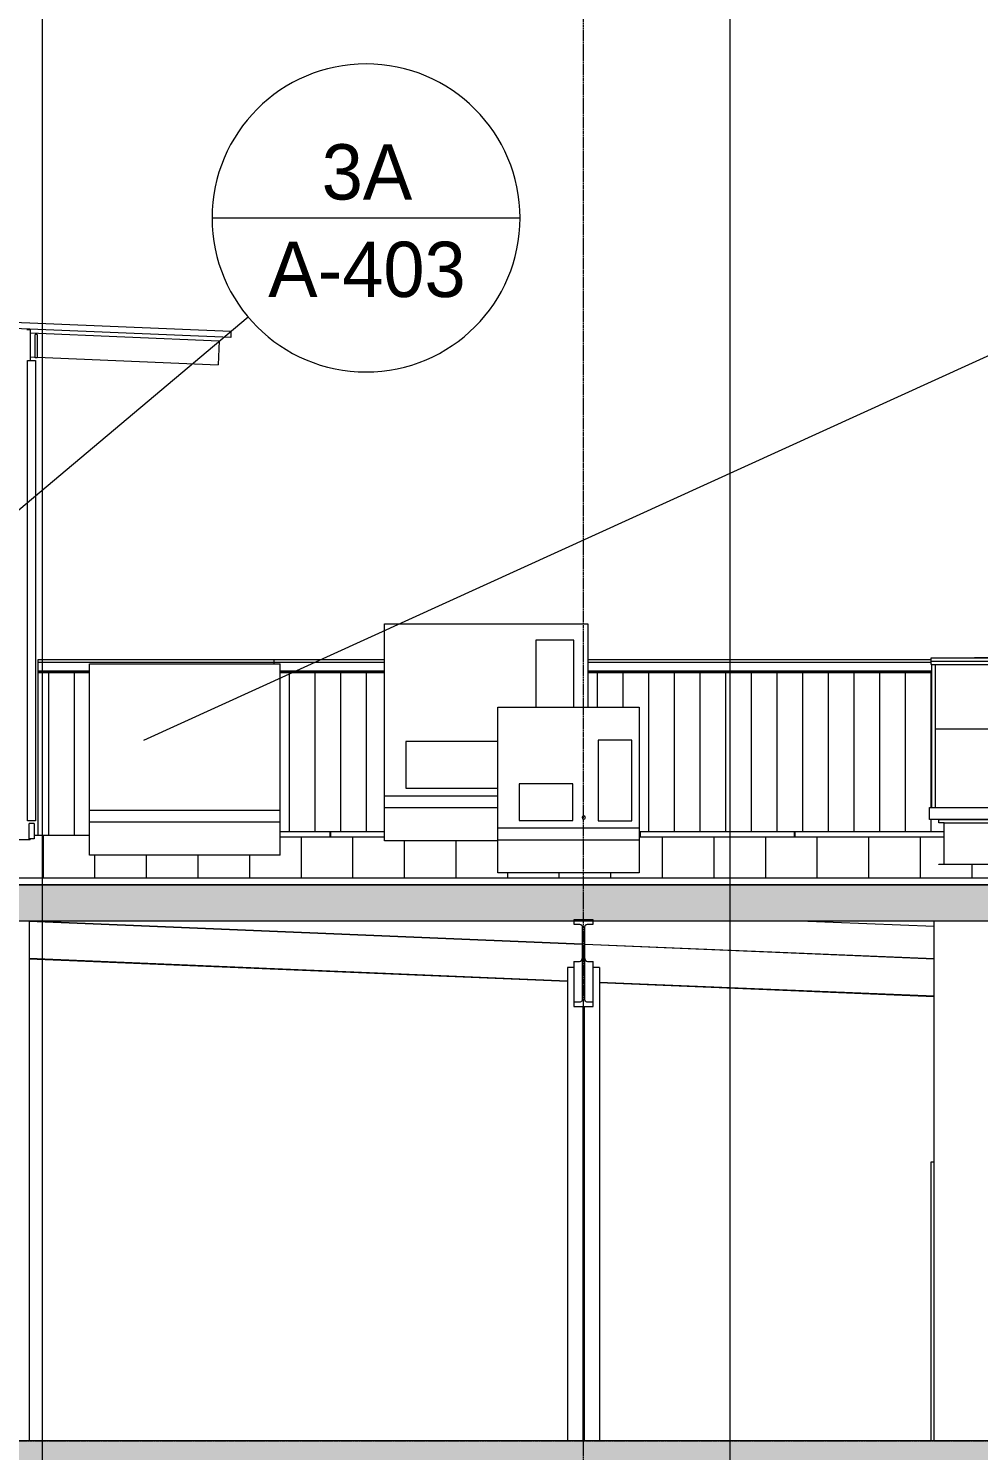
# Model space of a CAD drawing. Header units: inches. Extents: x 21386 to 98862, y -290 to 853.
# Drawn here: x 29397.3 to 29693.4, y -3 to 440.3 of the extents above; entities that cross this region are included whole.
import ezdxf

# ---------------------------------------------------------------- set-up
doc = ezdxf.new("R2010")
doc.units = ezdxf.units.IN
doc.header["$MEASUREMENT"] = 0
doc.linetypes.add('Grid Line 1_2_', pattern=[0.875, 0.5, -0.125, 0.125, -0.125])
doc.linetypes.add('Hidden 1_8_', pattern=[0.1875, 0.125, -0.0625])
for name, color, linetype, lineweight in [('A-ANNO-IDEN', 131, 'Continuous', 9), ('A-ANNO-SYMB', 150, 'Continuous', 9), ('A-CLNG', 13, 'Continuous', 13), ('A-CLNG-PATT', 13, 'Continuous', 25), ('A-DOOR', 31, 'Continuous', 13), ('A-DOOR-FRAM', 31, 'Continuous', 9), ('A-FLOR', 192, 'Continuous', 13), ('A-FLOR-LEVL', 51, 'Continuous', 9), ('A-FLOR-PATT', 8, 'Continuous', 25), ('A-GLAZ-CWMG', 51, 'Continuous', 13), ('A-ROOF', 132, 'Continuous', 13), ('A-ROOF-PATT', 132, 'Continuous', 13), ('A-WALL', 113, 'Continuous', 13), ('A-WALL-PATT', 111, 'Continuous', 25), ('G-ANNO-SYMB', 111, 'Continuous', 9), ('I-WALL', 2, 'Continuous', 13), ('M-EQPM', 50, 'Continuous', 13), ('S-BEAM', 12, 'Continuous', 13), ('S-COLS', 52, 'Continuous', 13), ('S-GRID', 1, 'Continuous', 9)]:
    doc.layers.add(name, color=color, linetype=linetype, lineweight=lineweight)
doc.styles.add('Century Gothic', font='GOTHIC.TTF', dxfattribs={"height": 17.245342})

# ---------------------------------------------------------------- blocks, each defined once
blk = doc.blocks.new('Struct_Xcel_Sports Complex_rvt-2-Building Section - North_South looking East _ Clinic')
at = {"layer": 'A-FLOR-PATT', "lineweight": 9}
h = blk.add_hatch(dxfattribs=at)
h.set_pattern_fill('FP_25', color=256, style=0, pattern_type=2)
h.set_pattern_definition([(50, (22033.27, 107.706), (55.0854, -4.8198), [5.76, -63.36]), (355, (22033.27, 107.706), (-10.6557, 57.7685), [4.608, -50.688]), (100.451, (22037.863, 107.305), (44.4295, 52.9487), [4.895, -53.848]), (46.184, (22033.27, 123.066), (81.9644, -12.712), [8.64, -95.04]), (96.636, (22040.1, 122.01), (71.7815, 74.8124), [7.343, -80.772]), (351.184, (22033.27, 123.07), (71.782, 74.8124), [6.912, -76.032]), (21, (22040.95, 119.226), (45.842, -30.9215), [5.76, -63.36]), (326, (22040.95, 119.226), (18.687, 55.6915), [4.608, -50.688]), (71.451, (22044.77, 116.65), (64.529, 24.77), [4.895, -53.848]), (37.5, (22033.272, 107.706), (0.9339, 25.5668), [2.534, -47.539, 2.534, -48.922, -50.88]), (37.5, (22033.272, 107.706), (0.9339, 25.5668), [-101.53, 2.534, -48.346]), (7.5, (22033.272, 107.706), (20.20404, 30.2913), [2.534, -26.803, 2.534, -46.387, -19.392]), (7.5, (22033.272, 107.706), (20.20404, 30.2913), [-78.259, 2.534, -16.858]), (327.5, (22016.146, 107.706), (40.9978, -1.7324), [2.534, -16.666, 2.534, -57.37, -79.488]), (327.5, (22016.146, 107.706), (40.9978, -1.7324), [-79.104, 2.534, -76.954]), (317.5, (22008.466, 107.706), (44.7889, 7.6878), [2.534, -22.426, 2.534, -37.248, -56.448]), (317.5, (22008.466, 107.706), (44.7889, 7.6878), [-64.742, 2.534, -53.914])])
h.paths.add_polyline_path([(22104.33, -6), (22790.8, -6), (22790.8, 0), (20899.55, 0), (20899.55, -6), (21949.41, -6)], flags=0)
at = {"layer": 'A-FLOR', "color": 7}
blk.add_line((22790.8, 0), (20899.55, 0), dxfattribs=at)
blk = doc.blocks.new('W-Wide Flange-Column - B4_E-1401721-Building Section - North_South looking East _ Clinic')
at = {"layer": 'S-COLS', "color": 8, "linetype": 'Hidden 1_8_', "lineweight": 9}
for p, q in [((22542.9, 0), (22542.9, 135.4)), ((22543.21, 135.4), (22543.21, 0))]:
    blk.add_line(p, q, dxfattribs=at)
blk = doc.blocks.new('W-Wide Flange - 2_-3_ deep-1401662-Building Section - North_South looking East _ Clinic')
at = {"layer": 'S-BEAM', "lineweight": 9}
h = blk.add_hatch(dxfattribs=at)
h.set_pattern_fill('FP_17', color=8, style=0, pattern_type=2)
h.set_pattern_definition([(45, (22033.272, 107.706), (-19.007, 19.007), []), (45, (22033.272, 136.506), (-19.007, 19.007), [])])
h.paths.add_polyline_path([(22540.05, 135.4), (22546.05, 135.4), (22546.05, 136.76), (22544.12, 136.78), (22543.76, 136.96), (22543.52, 137.27), (22543.43, 137.65), (22543.45, 160.37), (22543.62, 160.73), (22543.93, 160.97), (22544.32, 161.06), (22546.05, 161.06), (22546.05, 162.42), (22540.05, 162.42), (22540.05, 161.06), (22541.99, 161.04), (22542.34, 160.87), (22542.59, 160.56), (22542.68, 160.17), (22542.66, 137.45), (22542.48, 137.1), (22542.17, 136.85), (22541.79, 136.76), (22540.05, 136.76)], flags=0)
at = {"layer": 'S-BEAM', "color": 7}
for p, q in [((22546.05, 162.42), (22540.05, 162.42)), ((22540.05, 162.42), (22540.05, 161.06)), ((22540.05, 161.06), (22541.79, 161.06)), ((22542.68, 160.17), (22542.68, 137.65)), ((22543.43, 137.65), (22543.43, 160.17)), ((22544.32, 161.06), (22546.05, 161.06)), ((22546.05, 161.06), (22546.05, 162.42)), ((22541.79, 136.76), (22540.05, 136.76)), ((22540.05, 136.76), (22540.05, 135.4)), ((22540.05, 135.4), (22546.05, 135.4)), ((22546.05, 136.76), (22544.32, 136.76)), ((22546.05, 135.4), (22546.05, 136.76))]:
    blk.add_line(p, q, dxfattribs=at)
at = {"layer": 'S-BEAM', "color": 8, "lineweight": 9}
for p, q in [((22540.05, 149.5), (22541.79, 149.5)), ((22540.05, 149.5), (22540.05, 136.76)), ((22544.32, 149.5), (22546.05, 149.5)), ((22546.05, 136.76), (22546.05, 149.5))]:
    blk.add_line(p, q, dxfattribs=at)
at = {"layer": 'S-BEAM', "color": 7, "flags": 128}
for points in [[(22541.79, 161.06), (22541.99, 161.04), (22542.17, 160.97), (22542.34, 160.87), (22542.48, 160.73), (22542.59, 160.56), (22542.66, 160.37), (22542.68, 160.17)], [(22543.43, 160.17), (22543.45, 160.37), (22543.52, 160.56), (22543.62, 160.73), (22543.76, 160.87), (22543.93, 160.97), (22544.12, 161.04), (22544.32, 161.06)], [(22542.68, 137.65), (22542.66, 137.45), (22542.59, 137.27), (22542.48, 137.1), (22542.34, 136.96), (22542.17, 136.85), (22541.99, 136.78), (22541.79, 136.76)], [(22544.32, 136.76), (22544.12, 136.78), (22543.93, 136.85), (22543.76, 136.96), (22543.62, 137.1), (22543.52, 137.27), (22543.45, 137.45), (22543.43, 137.65)]]:
    blk.add_lwpolyline(points, dxfattribs=at)
at = {"layer": 'S-BEAM', "color": 8, "lineweight": 9}
for centre, start_param, end_param in [((22541.79, 150.39), 4.712389, 6.283185), ((22544.32, 150.39), 3.141593, 4.712389)]:
    blk.add_ellipse(centre, major_axis=(0.89, 0), ratio=0.999133, start_param=start_param, end_param=end_param, dxfattribs=at)
blk = doc.blocks.new('Rectangular Mullion - Profile_Polycarbonate_Upper and left-1872004-Building Section - North_South looking East _ Clinic')
at = {"layer": 'A-GLAZ-CWMG', "color": 8, "lineweight": 9}
for p, q in [((22369.8, 336.84), (22372.3, 336.84)), ((22369.8, 193.34), (22369.8, 336.84)), ((22372.3, 336.84), (22372.3, 193.34)), ((22372.3, 193.34), (22369.8, 193.34))]:
    blk.add_line(p, q, dxfattribs=at)
blk = doc.blocks.new('Carrier_48TC_Standard_Efficiency_Gas_Heat_Electric_Cooling_Packaged_Rooftop_Unit_3_to_15_nominal_tons - 15 ton 48TC__16-873539-Building Section - North_South looking East _ Clinic')
at = {"layer": 'M-EQPM', "color": 8, "lineweight": 9}
for p, q in [((22481.05, 254.7), (22544.43, 254.7)), ((22481.05, 197.33), (22481.05, 254.7)), ((22544.43, 254.7), (22544.43, 228.71)), ((22540.05, 249.58), (22528.18, 249.58)), ((22528.18, 249.58), (22528.18, 228.71)), ((22540.05, 228.71), (22540.05, 249.58)), ((22516.37, 218.08), (22487.68, 218.08)), ((22487.68, 218.08), (22487.68, 203.45)), ((22481.05, 201.08), (22516.37, 201.08)), ((22481.05, 187.08), (22481.05, 201.08)), ((22487.68, 203.45), (22516.37, 203.45)), ((22516.37, 197.33), (22481.05, 197.33)), ((22516.37, 187.08), (22481.05, 187.08))]:
    blk.add_line(p, q, dxfattribs=at)
blk = doc.blocks.new('Carrier_48TC_Standard_Efficiency_Gas_Heat_Electric_Cooling_Packaged_Rooftop_Unit_3_to_15_nominal_tons - 6 ton 48TC__07-1350223-Building Section - North_South looking East _ Clinic')
at = {"layer": 'M-EQPM', "color": 8, "lineweight": 9}
for p, q in [((22516.37, 228.71), (22560.37, 228.71)), ((22516.37, 187.33), (22516.37, 228.71)), ((22560.37, 228.71), (22560.37, 187.33)), ((22558.12, 218.46), (22547.62, 218.46)), ((22547.62, 218.46), (22547.62, 193.33)), ((22558.12, 193.33), (22558.12, 218.46)), ((22539.74, 204.83), (22522.99, 204.83)), ((22522.99, 204.83), (22522.99, 193.46)), ((22539.74, 193.46), (22539.74, 204.83)), ((22516.37, 191.08), (22560.37, 191.08)), ((22516.37, 177.08), (22516.37, 191.08)), ((22522.99, 193.46), (22539.74, 193.46)), ((22547.62, 193.33), (22558.12, 193.33)), ((22560.37, 191.08), (22560.37, 177.08)), ((22560.37, 187.33), (22516.37, 187.33)), ((22560.37, 177.08), (22516.37, 177.08))]:
    blk.add_line(p, q, dxfattribs=at)
for start, end in [(0, 180), (180, 0)]:
    blk.add_arc((22543.12, 194.33), 0.523, start, end, dxfattribs=at)
blk = doc.blocks.new('Carrier_48TC_Standard_Efficiency_Gas_Heat_Electric_Cooling_Packaged_Rooftop_Unit_3_to_15_nominal_tons - 10 ton 48TC__12-1646492-Building Section - North_South looking East _ Clinic')
at = {"layer": 'M-EQPM', "color": 8, "lineweight": 9}
for p, q in [((22389.05, 242.23), (22448.55, 242.23)), ((22389.05, 192.85), (22389.05, 242.23)), ((22448.55, 192.85), (22448.55, 242.23)), ((22389.05, 196.6), (22448.55, 196.6)), ((22389.05, 182.6), (22389.05, 196.6)), ((22448.55, 182.6), (22448.55, 196.6)), ((22448.55, 192.85), (22389.05, 192.85)), ((22448.55, 182.6), (22389.05, 182.6))]:
    blk.add_line(p, q, dxfattribs=at)
blk = doc.blocks.new('W-Wide Flange - W12X16-1341241-Building Section - North_South looking East _ Clinic')
at = {"layer": 'S-BEAM', "color": 8, "lineweight": 9}
for p, q in [((22542.68, 154.76), (22370.3, 161.94)), ((22652.37, 150.19), (22543.43, 154.73)), ((22370.3, 150.46), (22538.05, 143.47)), ((22548.05, 143.06), (22652.37, 138.71))]:
    blk.add_line(p, q, dxfattribs=at)
blk = doc.blocks.new('Dimension Lumber - 5_5 x 7_5 Glulam-1730092-Building Section - North_South looking East _ Clinic')
at = {"layer": 'S-BEAM', "color": 8, "lineweight": 9}
for p, q in [((22370.68, 345.44), (22429.52, 342.98)), ((22429.52, 342.98), (22429.21, 335.49)), ((22370.68, 337.93), (22372.18, 337.87)), ((22372.8, 337.84), (22429.21, 335.49))]:
    blk.add_line(p, q, dxfattribs=at)
blk = doc.blocks.new('Single-Flush - 36_ x 84_-1318898-Building Section - North_South looking East _ Clinic')
at = {"layer": 'A-DOOR-FRAM', "color": 8}
for p, q in [((22651.37, 0), (22651.37, 87)), ((22651.37, 87), (22652.37, 87))]:
    blk.add_line(p, q, dxfattribs=at)
blk = doc.blocks.new('AHU-Rooftop-Carrier 48TC 15-28 ton - TC017-1749339-Building Section - North_South looking East _ Clinic')
at = {"layer": 'M-EQPM', "color": 8, "lineweight": 9}
for p, q in [((22651.4, 243.08), (22651.4, 244.08)), ((22651.4, 244.08), (22736.83, 244.08)), ((22664.93, 244.21), (22670.93, 244.21)), ((22664.93, 244.08), (22664.93, 244.21)), ((22670.93, 244.21), (22670.93, 244.08)), ((22691.12, 244.21), (22697.12, 244.21)), ((22691.12, 244.08), (22691.12, 244.21)), ((22697.12, 244.21), (22697.12, 244.08)), ((22717.3, 244.21), (22723.3, 244.21)), ((22717.3, 244.08), (22717.3, 244.21)), ((22723.3, 244.21), (22723.3, 244.08)), ((22736.83, 244.08), (22736.83, 243.08)), ((22651.4, 242.08), (22651.4, 243.08)), ((22651.4, 243.08), (22736.83, 243.08)), ((22651.65, 242.08), (22651.4, 242.08)), ((22651.65, 242.08), (22736.58, 242.08)), ((22651.65, 197.46), (22651.65, 242.08)), ((22652.65, 242.08), (22652.65, 197.46)), ((22724.93, 242.08), (22724.93, 197.46)), ((22725.93, 242.08), (22725.93, 197.46)), ((22735.58, 242.08), (22735.58, 197.46)), ((22736.83, 242.08), (22736.58, 242.08)), ((22736.58, 242.08), (22736.58, 197.46)), ((22736.83, 243.08), (22736.83, 242.08)), ((22652.65, 221.96), (22724.93, 221.96)), ((22736.58, 213.33), (22740.46, 213.33)), ((22740.46, 213.33), (22739.71, 210.33)), ((22739.71, 210.33), (22736.58, 210.33)), ((22736.58, 210.08), (22737.46, 210.08)), ((22737.46, 210.08), (22740.46, 207.08)), ((22740.46, 207.08), (22736.58, 207.08)), ((22650.93, 193.71), (22650.93, 197.46)), ((22650.93, 197.46), (22651.65, 197.46)), ((22651.65, 197.46), (22736.58, 197.46)), ((22736.58, 197.46), (22737.3, 197.46)), ((22737.3, 197.46), (22737.3, 193.71)), ((22737.3, 193.71), (22650.93, 193.71)), ((22653.8, 193.71), (22734.43, 193.71)), ((22653.8, 192.71), (22653.8, 193.71)), ((22655.43, 192.71), (22653.8, 192.71)), ((22655.43, 192.71), (22732.8, 192.71)), ((22655.43, 179.83), (22655.43, 192.71)), ((22734.43, 192.71), (22732.8, 192.71)), ((22732.8, 192.71), (22732.8, 179.83)), ((22734.43, 193.71), (22734.43, 192.71)), ((22653.8, 179.71), (22653.8, 179.83)), ((22653.8, 179.83), (22655.43, 179.83)), ((22734.43, 179.71), (22653.8, 179.71)), ((22655.43, 179.83), (22732.8, 179.83)), ((22732.8, 179.83), (22734.43, 179.83)), ((22734.43, 179.83), (22734.43, 179.71))]:
    blk.add_line(p, q, dxfattribs=at)
for centre, radius in [((22732.55, 239.08), 0.438), ((22732.55, 203.08), 1.81)]:
    blk.add_circle(centre, radius, dxfattribs=at)
blk = doc.blocks.new('Section - Callout Head-19020-Building Section - North_South looking East _ Clinic')
at = {"layer": 'A-ANNO-SYMB'}
blk.add_line((22898.15, 310.91), (22994.15, 310.91), dxfattribs=at)
for start, end in [(0, 180), (180, 360)]:
    blk.add_arc((22946.15, 310.91), 48, start, end, dxfattribs=at)

msp = doc.modelspace()

# ---------------------------------------------------------------- hatches: boundary and pattern name
at = {"layer": 'A-CLNG-PATT', "lineweight": 9}
h = msp.add_hatch(dxfattribs=at)
h.set_pattern_fill('FP_21', color=8, style=0, pattern_type=2)
h.set_pattern_definition([(161.57, (22034.232, 108.666), (-7.6802237, -0.0009796), [0, -54.643, 6.067, 0]), (18.43, (22032.312, 108.666), (-7.6802237, 0.0009796), [0, -54.643, 6.067, 0]), (108.43, (22034.232, 108.666), (3.8382953, -19.2013653), [18.211, -42.499]), (71.57, (22032.312, 108.666), (3.8382953, 19.2013653), [18.211, -42.499])])
h.paths.add_polyline_path([(28880.56, 162.17), (29813.81, 162.17), (29813.81, 173.3), (27918.81, 173.3), (27918.81, 162.17), (28879.84, 162.17)], flags=0)
at = {"layer": 'A-ROOF-PATT', "lineweight": 9}
h = msp.add_hatch(dxfattribs=at)
h.set_pattern_fill('FP_22', color=8, style=0, pattern_type=2)
h.set_pattern_definition([(90, (180.953, -760.156), (-16.082, 1e-15), [])])
h.paths.add_polyline_path([(27916.31, 175.44), (29813.06, 175.46), (29813.06, 188.22), (29760.06, 188.22), (29760.06, 179.83), (29761.69, 179.83), (29761.69, 179.71), (29681.06, 179.71), (29681.06, 179.83), (29682.69, 179.83), (29682.69, 188.22), (29587.63, 188.22), (29587.63, 177.08), (29543.63, 177.08), (29543.63, 187.08), (29508.31, 187.08), (29508.31, 188.22), (29475.81, 188.15), (29475.81, 182.6), (29416.31, 182.6), (29416.31, 188.72), (29399.06, 188.71), (29399.06, 187.71), (29397.81, 187.71), (29397.81, 187.44), (29381.31, 187.44), (29381.31, 186.63), (29380.74, 186.15), (29380.67, 186.23), (29380.67, 187.44), (29379.26, 187.44), (29379.24, 176.41), (29378.18, 176.35), (29375.36, 176.41), (29375.36, 187.44), (29373.96, 187.44), (29373.89, 186.15), (29373.31, 186.68), (29373.31, 187.44), (29372.81, 187.44), (29372.81, 176.44), (29370, 176.44), (29370, 187.44), (28149.06, 187.45), (28149.06, 187.6), (27916.31, 187.6), (27916.31, 183.85)], flags=0)
at = {"layer": 'A-WALL-PATT', "lineweight": 9}
h = msp.add_hatch(dxfattribs=at)
h.set_pattern_fill('FP_23', color=8, style=0, pattern_type=2)
h.set_pattern_definition([(270, (23131.654, 100.524), (8, 5e-16), [])])
h.paths.add_polyline_path([(29402.71, 188.72), (29416.31, 188.72), (29416.31, 239.46), (29400.19, 239.46), (29400.19, 188.72)], flags=0)
h = msp.add_hatch(dxfattribs=at)
h.set_pattern_fill('FP_28', color=8, style=0, pattern_type=2)
h.set_pattern_definition([(90, (22446.678, 146.25), (-8, 5e-16), [])])
h.paths.add_polyline_path([(29475.81, 190), (29508.31, 190), (29508.31, 239.46), (29475.81, 239.46), (29475.81, 193.61)], flags=0)
h.paths.add_polyline_path([(29809.39, 190), (29813.06, 190), (29813.06, 242.2), (29811.44, 242.2), (29811.38, 239.91), (29810.83, 239.46), (29763.85, 239.46), (29763.85, 213.33), (29767.72, 213.33), (29766.97, 210.33), (29763.85, 210.33), (29763.85, 210.08), (29764.72, 210.08), (29767.72, 207.08), (29763.85, 207.08), (29763.85, 197.46), (29764.56, 197.46), (29764.56, 193.71), (29761.69, 193.71), (29761.69, 192.71), (29760.06, 192.71), (29760.06, 190), (29790.02, 190)], flags=0)
h.paths.add_polyline_path([(29682.69, 190), (29682.69, 192.71), (29681.06, 192.71), (29681.06, 193.71), (29678.19, 193.71), (29678.19, 197.46), (29678.91, 197.46), (29678.91, 239.46), (29571.69, 239.46), (29571.69, 228.71), (29587.63, 228.71), (29587.63, 190), (29681.06, 190)], flags=0)
h = msp.add_hatch(dxfattribs=at)
h.set_pattern_fill('FP_33', color=8, style=0, pattern_type=2)
h.set_pattern_definition([(180, (23726.418, -1108.25), (-1e-15, -8), [])])
h.paths.add_polyline_path([(29397.56, 187.44), (29397.81, 187.44), (29397.81, 187.71), (29399.06, 187.71), (29399.06, 192.49), (29397.56, 192.49), (29397.56, 187.71)], flags=0)
h = msp.add_hatch(dxfattribs=at)
h.set_pattern_fill('FP_30', color=8, style=0, pattern_type=2)
h.set_pattern_definition([(0, (22446.93, 146.62), (-193, 193), [48, -145]), (90, (22446.93, 146.62), (-193, 1e-14), [96, -97]), (180, (22494.93, 242.62), (-193, 193), [48, -145]), (90, (22494.93, 146.62), (-193, 1e-14), [96, -97]), (180, (22494.93, 243.12), (-193, 193), [48, -145]), (90, (22494.93, 243.12), (-193, 1e-14), [96, -97]), (0, (22446.93, 339.12), (-193, 193), [48, -145]), (90, (22446.93, 243.12), (-193, 1e-14), [96, -97]), (0, (22495.18, 194.38), (-193, 193), [48, -145]), (90, (22495.18, 146.25), (-193, 1e-14), [48.125, -144.875]), (90, (22543.18, 146.25), (-193, 1e-14), [48.125, -144.875]), (0, (22495.18, 290.88), (-193, 193), [48, -145]), (90, (22495.18, 194.88), (-193, 1e-14), [96, -97]), (180, (22543.18, 194.88), (-193, 193), [48, -145]), (90, (22543.18, 194.88), (-193, 1e-14), [96, -97]), (90, (22495.18, 291.38), (-193, 1e-14), [48, -145]), (180, (22543.18, 291.38), (-193, 193), [48, -145]), (90, (22543.18, 291.38), (-193, 1e-14), [48, -145]), (0, (22543.43, 146.62), (-193, 193), [48, -145]), (90, (22543.43, 146.62), (-193, 1e-14), [96, -97]), (180, (22591.43, 242.62), (-193, 193), [48, -145]), (90, (22591.43, 146.62), (-193, 1e-14), [96, -97]), (180, (22591.43, 243.12), (-193, 193), [48, -145]), (90, (22591.43, 243.12), (-193, 1e-14), [96, -97]), (0, (22543.43, 339.12), (-193, 193), [48, -145]), (90, (22543.43, 243.12), (-193, 1e-14), [96, -97]), (0, (22591.68, 194.38), (-193, 193), [48, -145]), (90, (22591.68, 146.25), (-193, 1e-14), [48.125, -144.875]), (90, (22639.68, 146.25), (-193, 1e-14), [48.125, -144.875]), (0, (22591.68, 290.88), (-193, 193), [48, -145]), (90, (22591.68, 194.88), (-193, 1e-14), [96, -97]), (180, (22639.68, 194.88), (-193, 193), [48, -145]), (90, (22639.68, 194.88), (-193, 1e-14), [96, -97]), (90, (22591.68, 291.38), (-193, 1e-14), [48, -145]), (180, (22639.68, 291.38), (-193, 193), [48, -145]), (90, (22639.68, 291.38), (-193, 1e-14), [48, -145])])
h.paths.add_polyline_path([(29679.63, 160.43), (29679.63, 162.17), (29637.65, 162.17), (29673.83, 160.67)], flags=0)
h.paths.add_polyline_path([(29508.31, 188.22), (29508.31, 190), (29475.81, 189.98), (29475.81, 188.22), (29480.17, 188.22)], flags=0)
h.paths.add_polyline_path([(29587.63, 188.22), (29682.69, 188.22), (29682.69, 190), (29587.63, 190), (29587.63, 188.69)], flags=0)
h.paths.add_polyline_path([(29790.02, 188.22), (29813.06, 188.22), (29813.06, 190), (29760.06, 190), (29760.06, 188.22)], flags=0)

# ---------------------------------------------------------------- linework, layer by layer
at = {"layer": 'A-ANNO-IDEN', "color": 153}
msp.add_line((29433.31, 218.44), (30094.99, 519.9), dxfattribs=at)
at = {"layer": 'A-ANNO-SYMB'}
msp.add_line((29388.24, 285.25), (29465.79, 350.38), dxfattribs=at)
at = {"layer": 'A-CLNG', "color": 8, "lineweight": 9}
for p, q in [((29396.81, 346.52), (29397.94, 346.48)), ((29397.94, 336.84), (29397.94, 346.48)), ((29569.94, 154.84), (29397.56, 162.02)), ((29679.63, 150.27), (29570.69, 154.81))]:
    msp.add_line(p, q, dxfattribs=at)
at = {"layer": 'A-CLNG', "color": 7}
for p, q in [((29813.81, 173.3), (27918.81, 173.3)), ((29383.81, 162.17), (29813.81, 162.17))]:
    msp.add_line(p, q, dxfattribs=at)
at = {"layer": 'A-FLOR-LEVL', "linetype": 'Grid Line 1_2_'}
msp.add_line((27388.86, 0), (30688.15, 0), dxfattribs=at)
at = {"layer": 'A-ROOF', "color": 8, "lineweight": 9}
for p, q in [((28147.71, 400.65), (29460.36, 345.96)), ((29460.36, 343.95), (28147.71, 398.65)), ((29460.36, 345.96), (29460.36, 343.95)), ((29381.31, 187.44), (29397.81, 187.44)), ((29397.81, 187.71), (29397.81, 187.44)), ((29416.31, 188.72), (29399.06, 188.72)), ((29508.31, 188.22), (29475.81, 188.22)), ((29682.69, 188.22), (29587.63, 188.22))]:
    msp.add_line(p, q, dxfattribs=at)
at = {"layer": 'A-ROOF', "color": 7}
for p, q in [((29813.81, 175.44), (27916.31, 175.44)), ((27916.31, 173.43), (29813.81, 173.43))]:
    msp.add_line(p, q, dxfattribs=at)
at = {"layer": 'A-WALL', "color": 8, "lineweight": 9}
for p, q in [((29400.19, 243.5), (29400.19, 188.7)), ((29508.31, 243.5), (29400.19, 243.5)), ((29508.31, 242.69), (29400.19, 242.69)), ((29416.31, 240), (29400.19, 240)), ((29416.31, 239.5), (29400.19, 239.5)), ((29416.31, 239.46), (29400.19, 239.46)), ((29473.94, 242.23), (29473.94, 243.5)), ((29508.31, 240), (29475.81, 240)), ((29508.31, 239.5), (29475.81, 239.5)), ((29508.31, 239.46), (29475.81, 239.46)), ((29678.66, 243.5), (29571.69, 243.5)), ((29678.66, 242.69), (29571.69, 242.69)), ((29678.91, 240), (29571.69, 240)), ((29678.91, 239.5), (29571.69, 239.5)), ((29678.91, 239.46), (29571.69, 239.46)), ((29397.56, 187.44), (29397.56, 192.49)), ((29399.06, 192.49), (29397.56, 192.49)), ((29399.06, 192.49), (29399.06, 187.71)), ((29475.81, 190), (29508.31, 190)), ((29587.63, 190), (29682.69, 190)), ((29637.65, 162.17), (29679.63, 160.43))]:
    msp.add_line(p, q, dxfattribs=at)
at = {"layer": 'G-ANNO-SYMB'}
for p, q in [((29401.62, 545.16), (29401.62, -79.66)), ((29615.89, 545.16), (29615.89, -79.66))]:
    msp.add_line(p, q, dxfattribs=at)
at = {"layer": 'I-WALL', "color": 8, "lineweight": 9}
for p, q in [((29399.44, 337.62), (29399.44, 344.87)), ((29400.07, 344.87), (29399.44, 344.87)), ((29400.07, 344.87), (29400.07, 337.62)), ((29400.07, 337.62), (29399.44, 337.62)), ((29397.56, 162.17), (29397.56, 0)), ((29679.63, 0), (29679.63, 162.17)), ((29565.31, 143.21), (29397.56, 150.2)), ((29679.63, 138.44), (29575.31, 142.79))]:
    msp.add_line(p, q, dxfattribs=at)
at = {"layer": 'S-COLS', "color": 8, "lineweight": 9}
for p, q in [((29565.31, 147.62), (29565.31, 0)), ((29567.31, 147.62), (29565.31, 147.62)), ((29575.31, 147.62), (29573.31, 147.62)), ((29575.31, 147.62), (29575.31, 0))]:
    msp.add_line(p, q, dxfattribs=at)
at = {"layer": 'S-GRID', "linetype": 'Grid Line 1_2_'}
msp.add_line((29570.31, -273.16), (29570.31, 738.66), dxfattribs=at)
msp.add_line((29570.31, -273.16), (29570.31, 738.66), dxfattribs=at)

# ---------------------------------------------------------------- block references
at = {"color": 50, "lineweight": 5}
msp.add_blockref('Struct_Xcel_Sports Complex_rvt-2-Building Section - North_South looking East _ Clinic', (7027.26, 0), dxfattribs=at)
at = {"layer": 'A-ANNO-SYMB'}
msp.add_blockref('Section - Callout Head-19020-Building Section - North_South looking East _ Clinic', (6556.39, 70.34), dxfattribs=at)
at = {"layer": 'A-DOOR', "color": 8, "lineweight": 9}
msp.add_blockref('Single-Flush - 36_ x 84_-1318898-Building Section - North_South looking East _ Clinic', (7027.26, 0), dxfattribs=at)
at = {"layer": 'A-GLAZ-CWMG', "color": 8, "lineweight": 9}
msp.add_blockref('Rectangular Mullion - Profile_Polycarbonate_Upper and left-1872004-Building Section - North_South looking East _ Clinic', (7027.26, 0), dxfattribs=at)
at = {"layer": 'M-EQPM', "color": 8, "lineweight": 9}
for name in ['Carrier_48TC_Standard_Efficiency_Gas_Heat_Electric_Cooling_Packaged_Rooftop_Unit_3_to_15_nominal_tons - 15 ton 48TC__16-873539-Building Section - North_South looking East _ Clinic', 'AHU-Rooftop-Carrier 48TC 15-28 ton - TC017-1749339-Building Section - North_South looking East _ Clinic', 'Carrier_48TC_Standard_Efficiency_Gas_Heat_Electric_Cooling_Packaged_Rooftop_Unit_3_to_15_nominal_tons - 10 ton 48TC__12-1646492-Building Section - North_South looking East _ Clinic', 'Carrier_48TC_Standard_Efficiency_Gas_Heat_Electric_Cooling_Packaged_Rooftop_Unit_3_to_15_nominal_tons - 6 ton 48TC__07-1350223-Building Section - North_South looking East _ Clinic']:
    msp.add_blockref(name, (7027.26, 0), dxfattribs=at)
at = {"layer": 'S-BEAM', "color": 8, "lineweight": 9}
for name in ['Dimension Lumber - 5_5 x 7_5 Glulam-1730092-Building Section - North_South looking East _ Clinic', 'W-Wide Flange - W12X16-1341241-Building Section - North_South looking East _ Clinic', 'W-Wide Flange - 2_-3_ deep-1401662-Building Section - North_South looking East _ Clinic']:
    msp.add_blockref(name, (7027.26, 0), dxfattribs=at)
at = {"layer": 'S-COLS', "color": 8, "linetype": 'Hidden 1_8_', "lineweight": 9}
msp.add_blockref('W-Wide Flange-Column - B4_E-1401721-Building Section - North_South looking East _ Clinic', (7027.26, 0), dxfattribs=at)

# ---------------------------------------------------------------- texts
at = {"layer": 'A-ANNO-SYMB', "char_height": 17.245, "attachment_point": 2, "line_spacing_factor": 0.984117, "style": 'Century Gothic'}
for s, insert, width in [('3A', (29502.82, 404.23), 36.936), ('A-403', (29502.82, 373.85), 77.76)]:
    msp.add_mtext(s, dxfattribs=dict(at, insert=insert, width=width))

doc.saveas('drawing.dxf')
